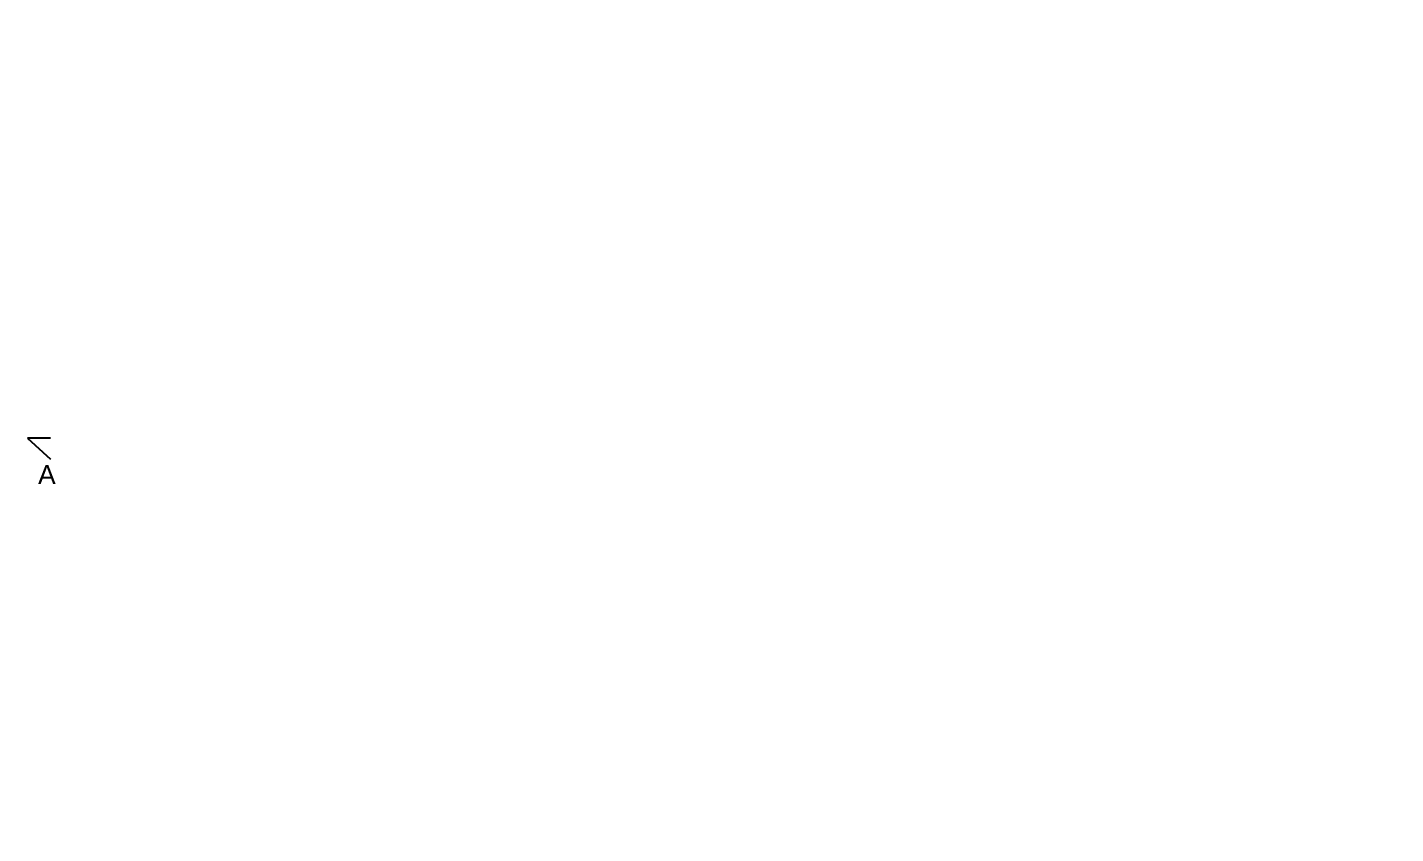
# Model space of a CAD drawing. Header units: metres. Extents: x -31 to 95, y -39 to 55.
# Drawn here: x -30.9 to 48.5, y -38.6 to 8.2 of the extents above; entities that cross this region are included whole.
import ezdxf

# ---------------------------------------------------------------- set-up
doc = ezdxf.new("R2010")
doc.units = ezdxf.units.M
doc.header["$MEASUREMENT"] = 0
doc.styles.get("Standard").update_dxf_attribs({"font": 'arial.ttf'})

msp = doc.modelspace()

# ---------------------------------------------------------------- hatches: boundary and pattern name
h = msp.add_hatch()
h.set_pattern_fill('ANSI31', color=256)
h.set_pattern_definition([(45, (0, 2.59832), (-0.08838835, 0.08838835), [])])
h.paths.add_polyline_path([(28.16969, 41.13492), (27.66969, 41.13492), (27.66969, 37.63492), (28.16969, 37.63492)])
h.paths.add_polyline_path([(44.91779, -18.92247), (46.79198, -18.92247), (46.79198, -16.65134), (44.91779, -16.65134)], flags=9)
h.paths.add_polyline_path([(-30.56095, -18.92247), (-28.97846, -18.92247), (-28.97846, -16.65134), (-30.56095, -16.65134)], flags=9)
h.paths.add_polyline_path([(22.24946, 24.90086), (32.93227, 24.90086), (32.93227, 27.17199), (22.24946, 27.17199)], flags=9)
h.paths.add_polyline_path([(-15.03576, 26.57486), (-5.84298, 26.57486), (-5.84298, 28.84599), (-15.03576, 28.84599)], flags=9)
h.paths.add_polyline_path([(14.79724, -29.98639), (25.52742, -29.98639), (25.52742, -27.71526), (14.79724, -27.71526)], flags=9)
h.paths.add_polyline_path([(-19.43576, -29.38415), (-6.31041, -29.38415), (-6.31041, -27.11302), (-19.43576, -27.11302)], flags=9)
h.paths.add_polyline_path([(47.63172, -19.40326), (70.75125, -19.40326), (70.75125, -17.13213), (47.63172, -17.13213)], flags=9)
h.paths.add_polyline_path([(46.09201, -38.53431), (55.60881, -38.53431), (55.60881, -36.26318), (46.09201, -36.26318)], flags=9)
h.paths.add_polyline_path([(62.89745, -38.59861), (71.74667, -38.59861), (71.74667, -36.32748), (62.89745, -36.32748)], flags=9)
h.paths.add_polyline_path([(79.77753, -38.47076), (86.23157, -38.47076), (86.23157, -36.19963), (79.77753, -36.19963)], flags=9)
h.paths.add_polyline_path([(79.82263, -34.65777), (85.85042, -34.65777), (85.85042, -32.38664), (79.82263, -32.38664)], flags=9)
h.paths.add_polyline_path([(62.72058, -34.70252), (67.80563, -34.70252), (67.80563, -32.43139), (62.72058, -32.43139)], flags=9)
h.paths.add_polyline_path([(46.42416, -34.53067), (53.81868, -34.53067), (53.81868, -32.25954), (46.42416, -32.25954)], flags=9)
h.paths.add_polyline_path([(72.19897, -30.59133), (79.93705, -30.59133), (79.93705, -28.3202), (72.19897, -28.3202)], flags=9)
h.paths.add_polyline_path([(46.43318, -30.57179), (51.86029, -30.57179), (51.86029, -28.30066), (46.43318, -28.30066)], flags=9)
h.paths.add_polyline_path([(46.51438, -26.7267), (95.48616, -26.7267), (95.48616, -24.45557), (46.51438, -24.45557)], flags=9)
h.paths.add_polyline_path([(46.54369, -22.76888), (89.38996, -22.76888), (89.38996, -20.49775), (46.54369, -20.49775)], flags=9)

# ---------------------------------------------------------------- linework, layer by layer
for p, q in [((-29.56342, -15.65761), (-30.90234, -15.65761)), ((-30.90234, -15.65761), (-29.56342, -16.87055))]:
    msp.add_line(p, q)

# ---------------------------------------------------------------- texts
at = {"insert": (-30.28317, -17.21856), "char_height": 1.10211, "attachment_point": 1}
msp.add_mtext_dynamic_manual_height_columns('A', width=2.6849092, gutter_width=1, heights=[0], dxfattribs=at)

doc.saveas('drawing.dxf')
